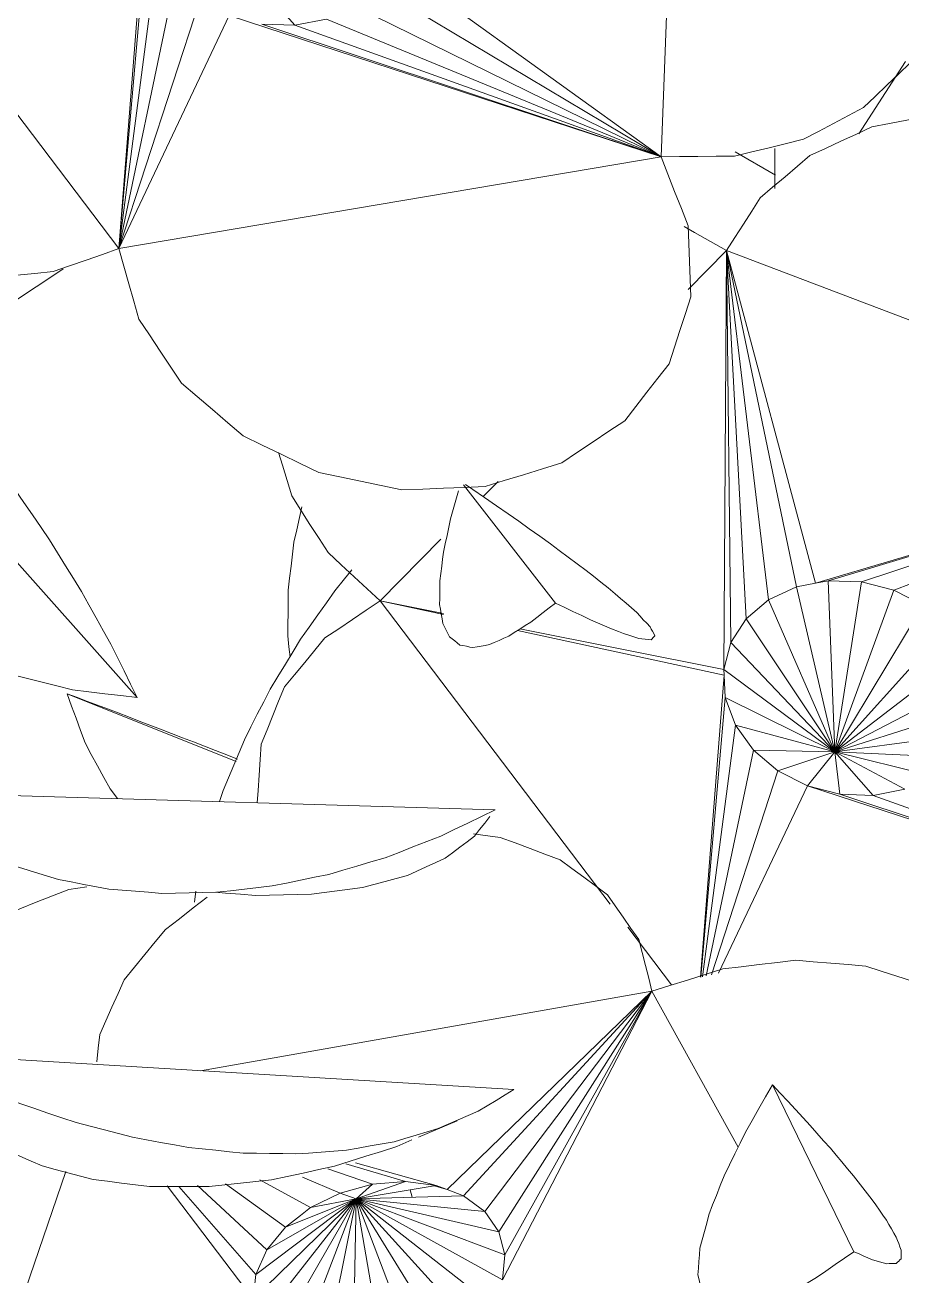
# Model space of a CAD drawing. Header units: metres. Extents: x -18.34 to -13.25, y -25.49 to -16.26.
# Drawn here: x -17.5375 to -17.4655, y -16.7891 to -16.6865 of the extents above; entities that cross this region are included whole.
import ezdxf

# ---------------------------------------------------------------- set-up
doc = ezdxf.new("R2010")
doc.units = ezdxf.units.M
doc.layers.add('Importações nas famílias', color=7, linetype='Continuous', lineweight=5)
doc.layers.add('Vegetação', color=7, linetype='Continuous', lineweight=5)

# ---------------------------------------------------------------- blocks, each defined once
blk = doc.blocks.new('Planta_pergolado_12200 - plantas pergolado_skp_Component_17-V567-Pavimento 02 - Executivo')
at = {"layer": 'Importações nas famílias', "color": 9}
for p, q in [((0.04408, 0.24919), (0.02618, 0.23165)), ((0.04408, 0.24919), (0.02667, 0.23135)), ((0.04408, 0.24919), (0.0281, 0.23125)), ((0.04408, 0.24919), (0.0293, 0.23008)), ((0.04408, 0.24919), (0.0314, 0.22946)), ((0.04408, 0.24919), (0.03224, 0.24792)), ((0.04408, 0.24919), (0.03327, 0.22832)), ((0.04408, 0.24919), (0.03478, 0.22673)), ((0.04408, 0.24919), (0.03583, 0.22481)), ((0.03709, 0.22525), (0.04408, 0.24919)), ((0.04408, 0.24919), (0.05084, 0.23403)), ((0.0314, 0.22946), (0.0293, 0.23008)), ((0.03089, 0.22847), (0.0314, 0.22946)), ((0.03215, 0.22901), (0.0314, 0.22946)), ((0.03327, 0.22832), (0.03215, 0.22901)), ((0.03327, 0.22832), (0.03223, 0.22716)), ((0.03478, 0.22673), (0.03327, 0.22832)), ((0.05338, 0.22832), (0.05925, 0.21516)), ((0.03353, 0.2259), (0.03478, 0.22673)), ((0.03583, 0.22481), (0.03478, 0.22673)), ((0.03464, 0.22439), (0.03583, 0.22481)), ((0.036, 0.22411), (0.03583, 0.22481)), ((0.04968, 0.2183), (0.05925, 0.21516)), ((0.05925, 0.21516), (0.04892, 0.21657)), ((0.04926, 0.21748), (0.05925, 0.21516)), ((0.05925, 0.21516), (0.04853, 0.21574)), ((0.05925, 0.21516), (0.0479, 0.21451)), ((0.04799, 0.21468), (0.05925, 0.21516)), ((0.04824, 0.21509), (0.05925, 0.21516)), ((0.05546, 0.21174), (0.05925, 0.21516)), ((0.04178, 0.19936), (0.04674, 0.20385)), ((0.024, 0.19455), (0.02068, 0.19646))]:
    blk.add_line(p, q, dxfattribs=at)
at = {"layer": 'Importações nas famílias', "color": 9, "flags": 128}
for points in [[(0.02361, 0.26574), (0.02243, 0.26545), (0.02125, 0.26517), (0.02007, 0.26488), (0.01889, 0.26459)], [(0.02847, 0.26562), (0.02726, 0.26565), (0.02604, 0.26568), (0.02483, 0.26571), (0.02361, 0.26574)], [(0.03313, 0.26425), (0.03196, 0.26459), (0.0308, 0.26493), (0.02963, 0.26528), (0.02847, 0.26562)], [(0.01889, 0.26459), (0.01782, 0.26401), (0.01676, 0.26343), (0.01569, 0.26285), (0.01462, 0.26226)], [(0.03727, 0.26171), (0.03624, 0.26235), (0.0352, 0.26298), (0.03416, 0.26361), (0.03313, 0.26425)], [(0.01462, 0.26226), (0.01374, 0.26142), (0.01286, 0.26058), (0.01198, 0.25975), (0.0111, 0.25891)], [(0.04062, 0.25819), (0.03978, 0.25907), (0.03895, 0.25995), (0.03811, 0.26083), (0.03727, 0.26171)], [(0.0111, 0.25891), (0.01047, 0.25787), (0.00984, 0.25683)], [(0.04294, 0.25392), (0.04236, 0.25499), (0.04178, 0.25606), (0.0412, 0.25712), (0.04062, 0.25819)], [(0.04408, 0.24919), (0.04379, 0.25037), (0.04351, 0.25155), (0.04323, 0.25274), (0.04294, 0.25392)], [(0.04874, 0.25058), (0.04757, 0.25023), (0.04641, 0.24989), (0.04524, 0.24954), (0.04408, 0.24919)], [(0.05359, 0.25072), (0.05238, 0.25068), (0.05116, 0.25065), (0.04995, 0.25062), (0.04874, 0.25058)], [(0.05832, 0.24959), (0.05713, 0.24987), (0.05595, 0.25016), (0.05477, 0.25044), (0.05359, 0.25072)], [(0.06259, 0.24728), (0.06152, 0.24786), (0.06045, 0.24844), (0.05938, 0.24901), (0.05832, 0.24959)], [(0.06611, 0.24394), (0.06523, 0.24477), (0.06435, 0.24561), (0.06347, 0.24644), (0.06259, 0.24728)], [(0.06866, 0.23979), (0.06802, 0.24083), (0.06738, 0.24186), (0.06675, 0.2429), (0.06611, 0.24394)], [(0.07004, 0.23513), (0.06969, 0.2363), (0.06935, 0.23746), (0.069, 0.23863), (0.06866, 0.23979)], [(0.07017, 0.23027), (0.07014, 0.23148), (0.0701, 0.2327), (0.07007, 0.23391), (0.07004, 0.23513)], [(0.06904, 0.22553), (0.06932, 0.22672), (0.06961, 0.2279), (0.06989, 0.22908), (0.07017, 0.23027)], [(0.06673, 0.22125), (0.06731, 0.22232), (0.06788, 0.22339), (0.06846, 0.22446), (0.06904, 0.22553)], [(0.06339, 0.21772), (0.06422, 0.2186), (0.06506, 0.21948), (0.06589, 0.22037), (0.06673, 0.22125)], [(0.05925, 0.21516), (0.06028, 0.2158), (0.06132, 0.21644), (0.06235, 0.21708), (0.06339, 0.21772)], [(0.06216, 0.2122), (0.06119, 0.21319), (0.06022, 0.21418), (0.05925, 0.21516)], [(0.06675, 0.20086), (0.06649, 0.20222), (0.06635, 0.20291)], [(0.06618, 0.19534), (0.06632, 0.19672), (0.06646, 0.1981)], [(0.06404, 0.19022), (0.06457, 0.1915), (0.06511, 0.19278), (0.06564, 0.19406), (0.06618, 0.19534)]]:
    blk.add_lwpolyline(points, dxfattribs=at)
blk = doc.blocks.new('Planta_pergolado_12200 - plantas pergolado_skp_Component_16-V568-Pavimento 02 - Executivo')
blk.add_blockref('Planta_pergolado_12200 - plantas pergolado_skp_Component_17-V567-Pavimento 02 - Executivo', (0, 0))
blk = doc.blocks.new('Planta_pergolado_12200 - plantas pergolado_skp_Component_12-V625-Pavimento 02 - Executivo')
at = {"layer": 'Importações nas famílias', "color": 9}
for p, q in [((-0.06134, 0.18899), (-0.05466, 0.19)), ((-0.07572, 0.1868), (-0.07096, 0.18753))]:
    blk.add_line(p, q, dxfattribs=at)
at = {"layer": 'Importações nas famílias', "color": 9, "flags": 128}
for points in [[(-0.07333, 0.18874), (-0.07262, 0.18917), (-0.07191, 0.18961), (-0.07129, 0.18999)], [(-0.07572, 0.1868), (-0.07513, 0.18729), (-0.07453, 0.18777), (-0.07393, 0.18826), (-0.07333, 0.18874)], [(-0.07313, 0.18385), (-0.07378, 0.18459), (-0.07443, 0.18533), (-0.07508, 0.18607), (-0.07572, 0.1868)], [(-0.03447, 0.18687), (-0.03558, 0.18613), (-0.03669, 0.18539), (-0.0378, 0.18465), (-0.03891, 0.18391)], [(-0.06996, 0.18148), (-0.07075, 0.18207), (-0.07155, 0.18267), (-0.07234, 0.18326), (-0.07313, 0.18385)], [(-0.03891, 0.18391), (-0.04007, 0.18331), (-0.04123, 0.18272), (-0.0424, 0.18212), (-0.04356, 0.18152)], [(-0.06628, 0.17975), (-0.0672, 0.18018), (-0.06812, 0.18061), (-0.06904, 0.18105), (-0.06996, 0.18148)], [(-0.04356, 0.18152), (-0.04475, 0.18109), (-0.04594, 0.18065), (-0.04713, 0.18021), (-0.04833, 0.17978)], [(-0.06217, 0.1787), (-0.0632, 0.17896), (-0.06422, 0.17922), (-0.06525, 0.17949), (-0.06628, 0.17975)], [(-0.04833, 0.17978), (-0.04952, 0.17951), (-0.05071, 0.17924), (-0.0519, 0.17898), (-0.05309, 0.17871)], [(-0.05774, 0.17835), (-0.05885, 0.17843), (-0.05996, 0.17852), (-0.06106, 0.17861), (-0.06217, 0.1787)], [(-0.05309, 0.17871), (-0.05425, 0.17862), (-0.05542, 0.17853), (-0.05658, 0.17844), (-0.05774, 0.17835)]]:
    blk.add_lwpolyline(points, dxfattribs=at)
blk = doc.blocks.new('Planta_pergolado_12200 - plantas pergolado_skp_Component_12-V626-Pavimento 02 - Executivo')
at = {"layer": 'Importações nas famílias', "color": 9}
for p, q in [((0.055, 0.2354), (0.03948, 0.21136)), ((0.04711, 0.21293), (0.04647, 0.21186)), ((0.03897, 0.21058), (0.03666, 0.207)), ((0.03465, 0.20388), (0.03082, 0.19794)), ((0.03864, 0.2007), (0.03782, 0.19981))]:
    blk.add_line(p, q, dxfattribs=at)
at = {"layer": 'Importações nas famílias', "color": 9, "flags": 128}
for points in [[(0.05038, 0.23404), (0.05154, 0.23438), (0.05269, 0.23472), (0.05384, 0.23506), (0.055, 0.2354)], [(0.055, 0.2354), (0.05478, 0.23428), (0.05457, 0.23317), (0.05436, 0.23205), (0.05414, 0.23093)], [(0.04585, 0.23196), (0.04699, 0.23248), (0.04812, 0.233), (0.04925, 0.23352), (0.05038, 0.23404)], [(0.04152, 0.2292), (0.0426, 0.22989), (0.04369, 0.23058), (0.04477, 0.23127), (0.04585, 0.23196)], [(0.05414, 0.23093), (0.05383, 0.22979), (0.05353, 0.22866), (0.05322, 0.22753), (0.05291, 0.22639)], [(0.03747, 0.22583), (0.03848, 0.22667), (0.03949, 0.22752), (0.04051, 0.22836), (0.04152, 0.2292)], [(0.03564, 0.22388), (0.03656, 0.22486), (0.03747, 0.22583)], [(0.05291, 0.22639), (0.05251, 0.22526), (0.05211, 0.22412), (0.05172, 0.22298), (0.05132, 0.22185)], [(0.05132, 0.22185), (0.05083, 0.22072), (0.05035, 0.21959), (0.04986, 0.21847), (0.04938, 0.21734)], [(0.04938, 0.21734), (0.04881, 0.21624), (0.04824, 0.21513), (0.04768, 0.21403), (0.04711, 0.21293)], [(0.04307, 0.20652), (0.04242, 0.20558), (0.04171, 0.20456)], [(0.04171, 0.20456), (0.04094, 0.2036), (0.04018, 0.20263), (0.03941, 0.20167), (0.03864, 0.2007)], [(0.02393, 0.19346), (0.02393, 0.19429), (0.02392, 0.19551), (0.02392, 0.19674)]]:
    blk.add_lwpolyline(points, dxfattribs=at)
blk = doc.blocks.new('Planta_pergolado_12200 - plantas pergolado_skp_Component_12-V628-Pavimento 02 - Executivo')
at = {"layer": 'Importações nas famílias', "color": 9}
for p, q in [((-0.02164, 0.14317), (-0.02134, 0.14409)), ((-0.02369, 0.13493), (-0.02358, 0.13582))]:
    blk.add_line(p, q, dxfattribs=at)
at = {"layer": 'Importações nas famílias', "color": 9, "flags": 128}
for points in [[(-0.01217, 0.16047), (-0.01138, 0.16143), (-0.01077, 0.16218)], [(-0.01499, 0.15649), (-0.01428, 0.15748), (-0.01358, 0.15848), (-0.01287, 0.15947), (-0.01217, 0.16047)], [(-0.01748, 0.1524), (-0.01686, 0.15342), (-0.01624, 0.15444), (-0.01561, 0.15547), (-0.01499, 0.15649)], [(-0.0196, 0.14825), (-0.01907, 0.14929), (-0.01854, 0.15033), (-0.01801, 0.15136), (-0.01748, 0.1524)], [(-0.02134, 0.14409), (-0.02091, 0.14513), (-0.02047, 0.14617), (-0.02004, 0.14721), (-0.0196, 0.14825)]]:
    blk.add_lwpolyline(points, dxfattribs=at)
blk = doc.blocks.new('Planta_pergolado_12200 - plantas pergolado_skp_Component_17-V629-Pavimento 02 - Executivo')
at = {"layer": 'Importações nas famílias', "color": 9}
for p, q in [((0.01681, 0.18518), (0.01996, 0.18836)), ((0.01996, 0.18836), (0.01974, 0.15401)), ((0.02158, 0.15816), (0.01996, 0.18836)), ((0.01996, 0.18836), (0.02033, 0.15621)), ((0.02341, 0.15972), (0.01996, 0.18836)), ((0.02571, 0.16079), (0.01996, 0.18836)), ((0.02727, 0.16109), (0.01996, 0.18836)), ((0.06355, 0.17184), (0.01996, 0.18836)), ((0.06355, 0.17184), (0.02727, 0.16109)), ((0.06355, 0.17184), (0.02831, 0.16129)), ((0.06355, 0.17184), (0.03104, 0.1612)), ((0.06355, 0.17184), (0.0337, 0.16051)), ((-0.00001, 0.16819), (0.00122, 0.16943)), ((-0.00847, 0.15964), (-0.00347, 0.16469)), ((0.02727, 0.16109), (0.02571, 0.16079)), ((0.02831, 0.16129), (0.02727, 0.16109)), ((0.03104, 0.1612), (0.02831, 0.16129)), ((0.02831, 0.16129), (0.02886, 0.14726)), ((0.02886, 0.14726), (0.03104, 0.1612)), ((0.0337, 0.16051), (0.03104, 0.1612)), ((0.02571, 0.16079), (0.02341, 0.15972)), ((0.02886, 0.14726), (0.02571, 0.16079)), ((0.0337, 0.16051), (0.02886, 0.14726)), ((0.03612, 0.15927), (0.0337, 0.16051)), ((-0.00327, 0.1586), (-0.00847, 0.15964)), ((-0.00847, 0.15964), (-0.00326, 0.15851)), ((0.01042, 0.13476), (-0.00847, 0.15964)), ((0.02341, 0.15972), (0.02158, 0.15816)), ((0.02886, 0.14726), (0.02341, 0.15972)), ((0.03612, 0.15927), (0.02886, 0.14726)), ((0.02158, 0.15816), (0.02033, 0.15621)), ((0.02886, 0.14726), (0.02158, 0.15816)), ((0.00281, 0.15721), (0.01977, 0.15355)), ((0.01974, 0.15401), (0.003, 0.15735)), ((0.02886, 0.14726), (0.03814, 0.15757)), ((0.02033, 0.15621), (0.01974, 0.15401)), ((0.02886, 0.14726), (0.02033, 0.15621)), ((0.03961, 0.15552), (0.02886, 0.14726)), ((0.02886, 0.14726), (0.01974, 0.15401)), ((0.01974, 0.15401), (0.01977, 0.15355)), ((0.01977, 0.15355), (0.01782, 0.12877)), ((0.01977, 0.15355), (0.01987, 0.1517)), ((0.02886, 0.14726), (0.04044, 0.15327)), ((0.01987, 0.1517), (0.01786, 0.12877)), ((0.02886, 0.14726), (0.01987, 0.1517)), ((0.01987, 0.1517), (0.0207, 0.14945)), ((0.02886, 0.14726), (0.04057, 0.15096)), ((0.0207, 0.14945), (0.018, 0.12881)), ((0.02886, 0.14726), (0.0207, 0.14945)), ((0.0207, 0.14945), (0.02217, 0.1474)), ((0.02886, 0.14726), (0.03998, 0.14876)), ((0.02217, 0.1474), (0.01829, 0.12887)), ((0.02886, 0.14726), (0.02217, 0.1474)), ((0.02217, 0.1474), (0.02419, 0.1457)), ((0.02886, 0.14726), (0.02419, 0.1457)), ((0.02886, 0.14726), (0.02661, 0.14447)), ((0.03873, 0.14681), (0.02886, 0.14726)), ((0.02886, 0.14726), (0.03689, 0.14525)), ((0.02886, 0.14726), (0.0346, 0.14418)), ((0.02886, 0.14726), (0.032, 0.14368)), ((0.02886, 0.14726), (0.02927, 0.14378)), ((0.02419, 0.1457), (0.01873, 0.12896)), ((0.02419, 0.1457), (0.02661, 0.14447)), ((0.02661, 0.14447), (0.01932, 0.12909)), ((0.05382, 0.13559), (0.02661, 0.14447)), ((0.02927, 0.14378), (0.02661, 0.14447)), ((0.032, 0.14368), (0.02927, 0.14378)), ((0.02927, 0.14378), (0.05372, 0.13567)), ((0.0346, 0.14418), (0.032, 0.14368)), ((0.032, 0.14368), (0.05316, 0.1361)), ((0.01546, 0.12813), (0.01186, 0.13287))]:
    blk.add_line(p, q, dxfattribs=at)
at = {"layer": 'Importações nas famílias', "color": 9, "flags": 128}
for points in [[(0.03766, 0.19963), (0.03622, 0.19935), (0.03478, 0.19907), (0.03334, 0.19879), (0.0319, 0.19852)], [(0.0319, 0.19852), (0.03063, 0.19792), (0.02935, 0.19733), (0.02808, 0.19674), (0.02681, 0.19615)], [(0.02681, 0.19615), (0.02579, 0.19528), (0.02477, 0.19441), (0.02375, 0.19355), (0.02273, 0.19268)], [(0.02273, 0.19268), (0.02204, 0.1916), (0.02135, 0.19052), (0.02065, 0.18944), (0.01996, 0.18836)], [(0.01996, 0.18836), (0.01865, 0.1891), (0.01735, 0.18984), (0.01649, 0.19033)], [(-0.0168, 0.1718), (-0.01648, 0.17076), (-0.0161, 0.1695), (-0.01572, 0.16824)], [(-0.01572, 0.16824), (-0.01497, 0.16708), (-0.01422, 0.16591), (-0.01347, 0.16475), (-0.01272, 0.16359)], [(-0.01272, 0.16359), (-0.01166, 0.1626), (-0.0106, 0.16161), (-0.00953, 0.16063), (-0.00847, 0.15964)], [(-0.00847, 0.15964), (-0.0096, 0.15888), (-0.01073, 0.15811), (-0.01186, 0.15735), (-0.01299, 0.15659)], [(-0.01299, 0.15659), (-0.01382, 0.15559), (-0.01465, 0.15458), (-0.01548, 0.15358), (-0.01631, 0.15258)], [(-0.01631, 0.15258), (-0.01679, 0.1514), (-0.01726, 0.15023), (-0.01774, 0.14906), (-0.01822, 0.14788)], [(-0.01822, 0.14788), (-0.0183, 0.14662), (-0.01839, 0.14535), (-0.01848, 0.14408), (-0.01855, 0.14307)]]:
    blk.add_lwpolyline(points, dxfattribs=at)
blk = doc.blocks.new('Planta_pergolado_12200 - plantas pergolado_skp_Component_16-V630-Pavimento 02 - Executivo')
for name in ['Planta_pergolado_12200 - plantas pergolado_skp_Component_12-V626-Pavimento 02 - Executivo', 'Planta_pergolado_12200 - plantas pergolado_skp_Component_17-V629-Pavimento 02 - Executivo', 'Planta_pergolado_12200 - plantas pergolado_skp_Component_12-V625-Pavimento 02 - Executivo', 'Planta_pergolado_12200 - plantas pergolado_skp_Component_12-V628-Pavimento 02 - Executivo']:
    blk.add_blockref(name, (0, 0))
blk = doc.blocks.new('Planta_pergolado_12200 - plantas pergolado_skp_Component_12-V635-Pavimento 02 - Executivo')
at = {"layer": 'Importações nas famílias', "color": 9, "flags": 128}
for points in [[(-0.01553, 0.16445), (-0.0153, 0.16546), (-0.01508, 0.16647), (-0.01489, 0.16734)], [(-0.016, 0.16052), (-0.01589, 0.1615), (-0.01577, 0.16248), (-0.01565, 0.16347), (-0.01553, 0.16445)], [(-0.01604, 0.15676), (-0.01603, 0.1577), (-0.01602, 0.15864), (-0.01601, 0.15958), (-0.016, 0.16052)], [(-0.01584, 0.15504), (-0.01594, 0.15587), (-0.01604, 0.15676)]]:
    blk.add_lwpolyline(points, dxfattribs=at)
blk = doc.blocks.new('Planta_pergolado_12200 - plantas pergolado_skp_Component_16-V637-Pavimento 02 - Executivo')
blk.add_blockref('Planta_pergolado_12200 - plantas pergolado_skp_Component_12-V635-Pavimento 02 - Executivo', (0, 0))
blk = doc.blocks.new('Planta_pergolado_12200 - plantas pergolado_skp_Component_17-V644-Pavimento 02 - Executivo')
at = {"layer": 'Importações nas famílias', "color": 9}
for p, q in [((0.0161, 0.23499), (0.01461, 0.19606)), ((-0.0299, 0.18852), (-0.05592, 0.2228)), ((-0.02769, 0.2167), (-0.0299, 0.18852)), ((-0.02759, 0.21486), (-0.0299, 0.18852)), ((-0.02676, 0.21261), (-0.0299, 0.18852)), ((-0.00747, 0.21192), (0.01461, 0.19606)), ((-0.02529, 0.21056), (-0.0299, 0.18852)), ((-0.0186, 0.21042), (-0.01546, 0.20684)), ((-0.00872, 0.20997), (0.01461, 0.19606)), ((-0.02327, 0.20886), (-0.0299, 0.18852)), ((0.01461, 0.19606), (-0.01056, 0.20841)), ((-0.02085, 0.20763), (-0.0299, 0.18852)), ((0.01461, 0.19606), (-0.02085, 0.20763)), ((-0.01286, 0.20734), (-0.01546, 0.20684)), ((0.01461, 0.19606), (-0.01286, 0.20734)), ((-0.01546, 0.20684), (-0.01818, 0.20693)), ((-0.01818, 0.20693), (0.01461, 0.19606)), ((-0.01546, 0.20684), (0.01461, 0.19606)), ((-0.0299, 0.18852), (0.01461, 0.19606))]:
    blk.add_line(p, q, dxfattribs=at)
at = {"layer": 'Importações nas famílias', "color": 9, "flags": 128}
for points in [[(0.03121, 0.20009), (0.03216, 0.20101), (0.03312, 0.20192), (0.03408, 0.20283), (0.03504, 0.20375)], [(0.02629, 0.19749), (0.02752, 0.19814), (0.02875, 0.19879), (0.02998, 0.19944), (0.03121, 0.20009)], [(0.02063, 0.19611), (0.02205, 0.19646), (0.02346, 0.1968), (0.02488, 0.19714), (0.02629, 0.19749)], [(0.01461, 0.19606), (0.01612, 0.19607), (0.01762, 0.19609), (0.01913, 0.1961), (0.02063, 0.19611)], [(0.01681, 0.19039), (0.01626, 0.19181), (0.01571, 0.19322), (0.01516, 0.19464), (0.01461, 0.19606)], [(0.01703, 0.18456), (0.01698, 0.18602), (0.01692, 0.18747), (0.01687, 0.18893), (0.01681, 0.19039)], [(-0.0353, 0.18664), (-0.03395, 0.18711), (-0.0326, 0.18758), (-0.03125, 0.18805), (-0.0299, 0.18852)], [(-0.0299, 0.18852), (-0.02949, 0.18708), (-0.02908, 0.18564), (-0.02867, 0.1842), (-0.02826, 0.18275)], [(-0.04123, 0.18605), (-0.03975, 0.1862), (-0.03827, 0.18635), (-0.03679, 0.18649), (-0.0353, 0.18664)], [(0.01525, 0.17908), (0.01569, 0.18045), (0.01614, 0.18182), (0.01659, 0.18319), (0.01703, 0.18456)], [(-0.02826, 0.18275), (-0.02739, 0.18144), (-0.02651, 0.18012), (-0.02564, 0.1788), (-0.02476, 0.17748)], [(0.01161, 0.17441), (0.01252, 0.17558), (0.01343, 0.17674), (0.01434, 0.17791), (0.01525, 0.17908)], [(-0.02476, 0.17748), (-0.02349, 0.1764), (-0.02222, 0.17532), (-0.02096, 0.17424), (-0.01969, 0.17316)], [(0.00644, 0.17096), (0.00773, 0.17182), (0.00902, 0.17268), (0.01032, 0.17355), (0.01161, 0.17441)], [(-0.01969, 0.17316), (-0.01814, 0.17241), (-0.01659, 0.17166), (-0.01503, 0.17091), (-0.01348, 0.17016)], [(0.00016, 0.16901), (0.00173, 0.1695), (0.0033, 0.16998), (0.00487, 0.17047), (0.00644, 0.17096)], [(-0.01348, 0.17016), (-0.01178, 0.1698), (-0.01008, 0.16945), (-0.00837, 0.16909), (-0.00667, 0.16874)], [(-0.00667, 0.16874), (-0.00496, 0.1688), (-0.00325, 0.16887), (-0.00155, 0.16894), (0.00016, 0.16901)]]:
    blk.add_lwpolyline(points, dxfattribs=at)
blk = doc.blocks.new('Planta_pergolado_12200 - plantas pergolado_skp_Component_16-V645-Pavimento 02 - Executivo')
blk.add_blockref('Planta_pergolado_12200 - plantas pergolado_skp_Component_17-V644-Pavimento 02 - Executivo', (0, 0))
blk = doc.blocks.new('Planta_pergolado_12200 - plantas pergolado_skp_-V646-Pavimento 02 - Executivo')
for name in ['Planta_pergolado_12200 - plantas pergolado_skp_Component_16-V645-Pavimento 02 - Executivo', 'Planta_pergolado_12200 - plantas pergolado_skp_Component_16-V637-Pavimento 02 - Executivo', 'Planta_pergolado_12200 - plantas pergolado_skp_Component_16-V630-Pavimento 02 - Executivo']:
    blk.add_blockref(name, (0, 0))
blk = doc.blocks.new('Planta_pergolado_12200 - plantas pergolado_skp_-3067458-Pavimento 02 - Executivo')
for name in ['Planta_pergolado_12200 - plantas pergolado_skp_-V646-Pavimento 02 - Executivo', 'Planta_pergolado_12200 - plantas pergolado_skp_Component_16-V568-Pavimento 02 - Executivo']:
    blk.add_blockref(name, (0, 0))
blk = doc.blocks.new('Planta_pergolado_12200 - plantas pergolado_skp_Component_12-V929-Pavimento 02 - Executivo')
at = {"layer": 'Importações nas famílias', "color": 9}
blk.add_line((-0.00161, 0.16915), (0.00592, 0.15945), dxfattribs=at)
at = {"layer": 'Importações nas famílias', "color": 9, "flags": 128}
for points in [[(-0.00204, 0.16866), (-0.00225, 0.1679), (-0.00247, 0.16713), (-0.00268, 0.16637)], [(0.00205, 0.16678), (0.00108, 0.16744), (0.00011, 0.1681), (-0.00086, 0.16876), (-0.00146, 0.16918)], [(-0.00268, 0.16637), (-0.00283, 0.16569), (-0.00297, 0.165), (-0.00312, 0.16432), (-0.00326, 0.16364)], [(0.00551, 0.16432), (0.00464, 0.16493), (0.00378, 0.16555), (0.00291, 0.16616), (0.00205, 0.16678)], [(0.00846, 0.16212), (0.00772, 0.16267), (0.00698, 0.16322), (0.00624, 0.16377), (0.00551, 0.16432)], [(-0.00326, 0.16364), (-0.00334, 0.16306), (-0.00341, 0.16247), (-0.00349, 0.16188), (-0.00356, 0.16129)], [(0.01084, 0.16022), (0.01025, 0.1607), (0.00965, 0.16117), (0.00905, 0.16165), (0.00846, 0.16212)], [(-0.00356, 0.16129), (-0.00357, 0.1608), (-0.00357, 0.16031), (-0.00357, 0.15982), (-0.00358, 0.15933)], [(0.0126, 0.15867), (0.01216, 0.15906), (0.01172, 0.15945), (0.01128, 0.15983), (0.01084, 0.16022)], [(-0.00358, 0.15933), (-0.00351, 0.15895), (-0.00344, 0.15856), (-0.00338, 0.15817), (-0.00331, 0.15779)], [(0.00391, 0.15788), (0.00441, 0.15828), (0.00491, 0.15867), (0.00541, 0.15906), (0.00592, 0.15945)], [(0.00592, 0.15945), (0.00664, 0.15911), (0.00736, 0.15877), (0.00808, 0.15843), (0.0088, 0.15808)], [(0.0088, 0.15808), (0.00938, 0.15784), (0.00995, 0.15759), (0.01053, 0.15735), (0.01111, 0.15711)], [(0.01369, 0.15751), (0.01342, 0.1578), (0.01314, 0.15809), (0.01287, 0.15838), (0.0126, 0.15867)], [(-0.00331, 0.15779), (-0.00317, 0.15751), (-0.00303, 0.15723), (-0.0029, 0.15696), (-0.00276, 0.15668)], [(0.0021, 0.15674), (0.00255, 0.15703), (0.003, 0.15731), (0.00345, 0.1576), (0.00391, 0.15788)], [(0.01111, 0.15711), (0.01152, 0.15697), (0.01194, 0.15683), (0.01236, 0.15669), (0.01278, 0.15656)], [(0.01409, 0.15676), (0.01399, 0.15695), (0.01389, 0.15714), (0.01379, 0.15732), (0.01369, 0.15751)], [(-0.00276, 0.15668), (-0.00255, 0.15651), (-0.00234, 0.15635), (-0.00214, 0.15618), (-0.00193, 0.15601)], [(-0.00193, 0.15601), (-0.00166, 0.15596), (-0.00138, 0.15591), (-0.00111, 0.15585), (-0.00084, 0.1558)], [(-0.00084, 0.1558), (-0.0005, 0.15586), (-0.00016, 0.15592), (0.00017, 0.15598), (0.00051, 0.15605)], [(0.00051, 0.15605), (0.00091, 0.15622), (0.0013, 0.15639), (0.0017, 0.15657), (0.0021, 0.15674)], [(0.01278, 0.15656), (0.01303, 0.15653), (0.01328, 0.1565), (0.01353, 0.15647), (0.01378, 0.15644)], [(0.01378, 0.15644), (0.01386, 0.15652), (0.01393, 0.1566), (0.01401, 0.15668), (0.01409, 0.15676)]]:
    blk.add_lwpolyline(points, dxfattribs=at)
blk = doc.blocks.new('Planta_pergolado_12200 - plantas pergolado_skp_Component_12-V930-Pavimento 02 - Executivo')
at = {"layer": 'Importações nas famílias', "color": 9}
for p, q in [((-0.04706, 0.12253), (0.00252, 0.11955)), ((-0.00585, 0.11542), (-0.00708, 0.11489))]:
    blk.add_line(p, q, dxfattribs=at)
at = {"layer": 'Importações nas famílias', "color": 9, "flags": 128}
for points in [[(-0.04537, 0.1196), (-0.0458, 0.12033), (-0.04622, 0.12106), (-0.04664, 0.1218), (-0.04706, 0.12253)], [(-0.04706, 0.12253), (-0.04595, 0.12197), (-0.04483, 0.12142), (-0.04372, 0.12086), (-0.0426, 0.12031)], [(-0.0426, 0.12031), (-0.04146, 0.11983), (-0.04032, 0.11936), (-0.03918, 0.11888), (-0.03803, 0.11841)], [(-0.04296, 0.11704), (-0.04356, 0.11768), (-0.04417, 0.11832), (-0.04477, 0.11896), (-0.04537, 0.1196)], [(-0.00041, 0.11778), (0.00032, 0.11822), (0.00106, 0.11866), (0.00179, 0.11911), (0.00252, 0.11955)], [(-0.03803, 0.11841), (-0.03688, 0.11802), (-0.03572, 0.11763), (-0.03457, 0.11724), (-0.03341, 0.11685)], [(-0.03987, 0.11492), (-0.04064, 0.11545), (-0.04142, 0.11598), (-0.04219, 0.11651), (-0.04296, 0.11704)], [(-0.00214, 0.117), (-0.00337, 0.11648), (-0.00461, 0.11595), (-0.0053, 0.11565)], [(-0.0037, 0.11635), (-0.00288, 0.11671), (-0.00206, 0.11706), (-0.00123, 0.11742), (-0.00041, 0.11778)], [(-0.03341, 0.11685), (-0.03225, 0.11655), (-0.03109, 0.11625), (-0.02994, 0.11594), (-0.02878, 0.11564)], [(-0.00732, 0.11528), (-0.00642, 0.11555), (-0.00551, 0.11582), (-0.00461, 0.11608), (-0.0037, 0.11635)], [(-0.03619, 0.11329), (-0.03711, 0.11369), (-0.03803, 0.1141), (-0.03895, 0.11451), (-0.03987, 0.11492)], [(-0.02878, 0.11564), (-0.02763, 0.11543), (-0.02649, 0.11522), (-0.02534, 0.11502), (-0.0242, 0.11481)], [(-0.01122, 0.11459), (-0.01025, 0.11476), (-0.00927, 0.11494), (-0.0083, 0.11511), (-0.00732, 0.11528)], [(-0.0242, 0.11481), (-0.02307, 0.11469), (-0.02195, 0.11458), (-0.02083, 0.11446), (-0.01971, 0.11435)], [(-0.01971, 0.11435), (-0.01862, 0.11433), (-0.01754, 0.11431), (-0.01645, 0.1143), (-0.01537, 0.11428)], [(-0.01537, 0.11428), (-0.01433, 0.11435), (-0.0133, 0.11443), (-0.01226, 0.11451), (-0.01122, 0.11459)], [(-0.00708, 0.11489), (-0.00836, 0.11448), (-0.00964, 0.11408), (-0.01092, 0.11367), (-0.0122, 0.11326)], [(-0.032, 0.11217), (-0.03304, 0.11245), (-0.03409, 0.11273), (-0.03514, 0.11301), (-0.03619, 0.11329)], [(-0.0122, 0.11326), (-0.0135, 0.11299), (-0.01479, 0.11271), (-0.01608, 0.11243), (-0.01738, 0.11216)], [(-0.02739, 0.1116), (-0.02854, 0.11175), (-0.02969, 0.11189), (-0.03084, 0.11203), (-0.032, 0.11217)], [(-0.01738, 0.11216), (-0.01865, 0.11202), (-0.01993, 0.11188), (-0.0212, 0.11174), (-0.02248, 0.1116)], [(-0.02248, 0.1116), (-0.0237, 0.1116), (-0.02493, 0.1116), (-0.02616, 0.1116), (-0.02739, 0.1116)]]:
    blk.add_lwpolyline(points, dxfattribs=at)
blk = doc.blocks.new('Planta_pergolado_12200 - plantas pergolado_skp_Component_12-V931-Pavimento 02 - Executivo')
at = {"layer": 'Importações nas famílias', "color": 9}
blk.add_line((-0.04863, 0.14397), (0.00097, 0.14249), dxfattribs=at)
at = {"layer": 'Importações nas famílias', "color": 9, "flags": 128}
for points in [[(-0.04863, 0.14397), (-0.04789, 0.14338), (-0.04716, 0.14279), (-0.04642, 0.14219), (-0.04569, 0.1416)], [(-0.04569, 0.1416), (-0.04486, 0.1411), (-0.04404, 0.1406), (-0.04322, 0.14009), (-0.04239, 0.13959)], [(-0.00349, 0.14034), (-0.00238, 0.14087), (-0.00126, 0.14141), (-0.00015, 0.14195), (0.00097, 0.14249)], [(0.00055, 0.14195), (0.00012, 0.14141), (-0.0003, 0.14087), (-0.00072, 0.14033)], [(-0.04239, 0.13959), (-0.04149, 0.13919), (-0.04058, 0.13879), (-0.03967, 0.13838), (-0.03877, 0.13798)], [(-0.00806, 0.13856), (-0.00691, 0.13901), (-0.00577, 0.13945), (-0.00463, 0.13989), (-0.00349, 0.14034)], [(-0.00072, 0.14033), (-0.00132, 0.13988), (-0.00193, 0.13943), (-0.00253, 0.13898), (-0.00313, 0.13853)], [(-0.01268, 0.1372), (-0.01152, 0.13754), (-0.01037, 0.13788), (-0.00921, 0.13822), (-0.00806, 0.13856)], [(-0.00313, 0.13853), (-0.0039, 0.13817), (-0.00467, 0.13782), (-0.00544, 0.13746), (-0.00622, 0.13711)], [(-0.03877, 0.13798), (-0.03779, 0.13768), (-0.03682, 0.13738), (-0.03584, 0.13708), (-0.03486, 0.13677)], [(-0.03486, 0.13677), (-0.03383, 0.13658), (-0.03279, 0.13638), (-0.03175, 0.13619), (-0.03072, 0.13599)], [(-0.01731, 0.13625), (-0.01615, 0.13649), (-0.01499, 0.13672), (-0.01384, 0.13696), (-0.01268, 0.1372)], [(-0.00622, 0.13711), (-0.00714, 0.13686), (-0.00806, 0.13661), (-0.00898, 0.13636), (-0.0099, 0.13612)], [(-0.03072, 0.13599), (-0.02963, 0.13591), (-0.02855, 0.13582), (-0.02746, 0.13573), (-0.02638, 0.13564)], [(-0.02638, 0.13564), (-0.02526, 0.13566), (-0.02413, 0.13569), (-0.02301, 0.13571), (-0.02189, 0.13573)], [(-0.0187, 0.13548), (-0.01993, 0.13557), (-0.02116, 0.13567), (-0.02201, 0.13573)], [(-0.02189, 0.13573), (-0.02074, 0.13586), (-0.0196, 0.13599), (-0.01845, 0.13612), (-0.01731, 0.13625)], [(-0.01409, 0.13557), (-0.01524, 0.13555), (-0.0164, 0.13552), (-0.01755, 0.1355), (-0.0187, 0.13548)], [(-0.0099, 0.13612), (-0.01095, 0.13598), (-0.01199, 0.13584), (-0.01304, 0.13571), (-0.01409, 0.13557)]]:
    blk.add_lwpolyline(points, dxfattribs=at)
blk = doc.blocks.new('Planta_pergolado_12200 - plantas pergolado_skp_Component_12-V924-Pavimento 02 - Executivo')
at = {"layer": 'Importações nas famílias', "color": 9}
blk.add_line((0.17799, 0.20399), (0.18467, 0.19031), dxfattribs=at)
at = {"layer": 'Importações nas famílias', "color": 9, "flags": 128}
for points in [[(0.17578, 0.20011), (0.17633, 0.20108), (0.17688, 0.20205), (0.17743, 0.20302), (0.17799, 0.20399)], [(0.17799, 0.20399), (0.17862, 0.20331), (0.17925, 0.20264), (0.17989, 0.20196), (0.18052, 0.20128)], [(0.18052, 0.20128), (0.18108, 0.20066), (0.18164, 0.20004), (0.18219, 0.19941), (0.18275, 0.19879)], [(0.17403, 0.19653), (0.17446, 0.19742), (0.1749, 0.19832), (0.17534, 0.19921), (0.17578, 0.20011)], [(0.18275, 0.19879), (0.18323, 0.19823), (0.1837, 0.19767), (0.18417, 0.1971), (0.18465, 0.19654)], [(0.17278, 0.19334), (0.17309, 0.19414), (0.1734, 0.19493), (0.17371, 0.19573), (0.17403, 0.19653)], [(0.18465, 0.19654), (0.18504, 0.19605), (0.18542, 0.19555), (0.18581, 0.19506), (0.18619, 0.19456)], [(0.18619, 0.19456), (0.18649, 0.19414), (0.18678, 0.19372), (0.18707, 0.1933), (0.18737, 0.19288)], [(0.17205, 0.19061), (0.17223, 0.19129), (0.17241, 0.19197), (0.1726, 0.19266), (0.17278, 0.19334)], [(0.18737, 0.19288), (0.18756, 0.19253), (0.18776, 0.19219), (0.18796, 0.19184), (0.18816, 0.1915)], [(0.18816, 0.1915), (0.18826, 0.19123), (0.18836, 0.19097), (0.18846, 0.1907), (0.18856, 0.19044)], [(0.17187, 0.18841), (0.17192, 0.18896), (0.17196, 0.18951), (0.17201, 0.19006), (0.17205, 0.19061)], [(0.18467, 0.19031), (0.1839, 0.18978), (0.18314, 0.18925), (0.18237, 0.18871), (0.1816, 0.18818)], [(0.18621, 0.18965), (0.18582, 0.18981), (0.18544, 0.18998), (0.18505, 0.19015), (0.18467, 0.19031)], [(0.18856, 0.19044), (0.18856, 0.19026), (0.18856, 0.19008), (0.18856, 0.1899), (0.18856, 0.18972)], [(0.18738, 0.18932), (0.18709, 0.1894), (0.18679, 0.18948), (0.1865, 0.18956), (0.18621, 0.18965)], [(0.18816, 0.18935), (0.18797, 0.18934), (0.18777, 0.18934), (0.18757, 0.18933), (0.18738, 0.18932)], [(0.18856, 0.18972), (0.18846, 0.18963), (0.18836, 0.18954), (0.18826, 0.18944), (0.18816, 0.18935)], [(0.17225, 0.18679), (0.17215, 0.1872), (0.17206, 0.1876), (0.17197, 0.18801), (0.17187, 0.18841)], [(0.1816, 0.18818), (0.18092, 0.18779), (0.18023, 0.18741), (0.17955, 0.18702), (0.17886, 0.18663)], [(0.17316, 0.18579), (0.17293, 0.18604), (0.1727, 0.18629), (0.17247, 0.18654), (0.17225, 0.18679)], [(0.17459, 0.18542), (0.17423, 0.18551), (0.17387, 0.1856), (0.17351, 0.18569), (0.17316, 0.18579)], [(0.1765, 0.18571), (0.17603, 0.18564), (0.17555, 0.18556), (0.17507, 0.18549), (0.17459, 0.18542)], [(0.17886, 0.18663), (0.17827, 0.1864), (0.17768, 0.18617), (0.17709, 0.18594), (0.1765, 0.18571)]]:
    blk.add_lwpolyline(points, dxfattribs=at)
blk = doc.blocks.new('Planta_pergolado_12200 - plantas pergolado_skp_Component_17-V932-Pavimento 02 - Executivo')
at = {"layer": 'Importações nas famílias', "color": 9}
for p, q in [((-0.02321, 0.1211), (0.01385, 0.12762)), ((-0.00295, 0.11135), (0.01385, 0.12762)), ((-0.00162, 0.11085), (0.01385, 0.12762)), ((0.00013, 0.10956), (0.01385, 0.12762)), ((0.00129, 0.1079), (0.01385, 0.12762)), ((0.01385, 0.12762), (0.00157, 0.10396)), ((0.01385, 0.12762), (0.00178, 0.10599)), ((0.02093, 0.11482), (0.01385, 0.12762)), ((-0.01276, 0.11305), (-0.00908, 0.1118)), ((-0.01127, 0.11345), (-0.00639, 0.11201)), ((-0.01048, 0.11355), (-0.00385, 0.11169)), ((-0.03425, 0.11284), (-0.04383, 0.08492)), ((-0.01833, 0.11214), (-0.01417, 0.10987)), ((-0.01483, 0.11237), (-0.01173, 0.11107)), ((-0.01043, 0.11059), (-0.00639, 0.11201)), ((-0.00908, 0.1118), (-0.00639, 0.11201)), ((-0.00639, 0.11201), (-0.00385, 0.11169)), ((-0.01887, 0.10236), (-0.02594, 0.11166)), ((-0.02497, 0.1116), (-0.01866, 0.10439)), ((-0.02344, 0.11168), (-0.01775, 0.10641)), ((-0.02114, 0.11181), (-0.01622, 0.10828)), ((-0.01417, 0.10987), (-0.01173, 0.11107)), ((-0.01173, 0.11107), (-0.00908, 0.1118)), ((-0.01173, 0.11107), (-0.01043, 0.11059)), ((-0.00908, 0.1118), (-0.01043, 0.11059)), ((-0.00385, 0.11169), (-0.01043, 0.11059)), ((-0.01043, 0.11059), (-0.00162, 0.11085)), ((-0.00403, 0.11165), (-0.00295, 0.11135)), ((-0.00385, 0.11169), (-0.00295, 0.11135)), ((-0.00295, 0.11135), (-0.00162, 0.11085)), ((-0.00162, 0.11085), (0.00013, 0.10956)), ((-0.01043, 0.11059), (-0.01887, 0.10236)), ((-0.01043, 0.11059), (-0.01866, 0.10439)), ((-0.01838, 0.10045), (-0.01043, 0.11059)), ((-0.01043, 0.11059), (-0.01775, 0.10641)), ((-0.01043, 0.11059), (-0.01722, 0.09879)), ((-0.01622, 0.10828), (-0.01043, 0.11059)), ((-0.01043, 0.11059), (-0.01547, 0.0975)), ((-0.01499, 0.10923), (-0.01417, 0.10987)), ((-0.01043, 0.11059), (-0.01417, 0.10987)), ((-0.01043, 0.11059), (-0.01324, 0.09667)), ((-0.01043, 0.11059), (-0.0107, 0.09634)), ((-0.01043, 0.11059), (-0.00801, 0.09655)), ((-0.01043, 0.11059), (-0.00535, 0.09728)), ((-0.01043, 0.11059), (-0.00292, 0.09848)), ((-0.01043, 0.11059), (-0.00086, 0.10007)), ((-0.01043, 0.11059), (0.00067, 0.10194)), ((-0.01043, 0.11059), (0.00157, 0.10396)), ((-0.01043, 0.11059), (0.00178, 0.10599)), ((-0.01043, 0.11059), (0.00129, 0.1079)), ((-0.01043, 0.11059), (0.00013, 0.10956)), ((-0.01622, 0.10828), (-0.01499, 0.10923)), ((0.00013, 0.10956), (0.00129, 0.1079)), ((-0.01775, 0.10641), (-0.01622, 0.10828)), ((0.00129, 0.1079), (0.00178, 0.10599)), ((-0.01866, 0.10439), (-0.01775, 0.10641)), ((0.00178, 0.10599), (0.00157, 0.10396)), ((-0.01887, 0.10236), (-0.01866, 0.10439))]:
    blk.add_line(p, q, dxfattribs=at)
at = {"layer": 'Importações nas famílias', "color": 9, "flags": 128}
for points in [[(-0.0008, 0.14052), (-0.00003, 0.14042), (0.00138, 0.14024)], [(0.00138, 0.14024), (0.00261, 0.13978), (0.00384, 0.13932), (0.00507, 0.13885), (0.00631, 0.13839)], [(0.00631, 0.13839), (0.00728, 0.13768), (0.00825, 0.13696), (0.00922, 0.13625), (0.01019, 0.13553)], [(0.01019, 0.13553), (0.01083, 0.13461), (0.01148, 0.13369), (0.01212, 0.13277), (0.01276, 0.13186)], [(-0.02607, 0.13269), (-0.02494, 0.13357), (-0.0238, 0.13445), (-0.02266, 0.13533)], [(-0.02947, 0.12855), (-0.02862, 0.12959), (-0.02777, 0.13062), (-0.02692, 0.13166), (-0.02607, 0.13269)], [(0.01276, 0.13186), (0.01304, 0.1308), (0.01331, 0.12974), (0.01358, 0.12868), (0.01385, 0.12762)], [(0.01385, 0.12762), (0.01531, 0.12808), (0.01676, 0.12854), (0.01822, 0.129), (0.01967, 0.12946)], [(0.01967, 0.12946), (0.02117, 0.12963), (0.02266, 0.12981), (0.02416, 0.12998), (0.02566, 0.13016)], [(0.02566, 0.13016), (0.02709, 0.13004), (0.02852, 0.12992), (0.02996, 0.1298), (0.03139, 0.12968)], [(0.03139, 0.12968), (0.03267, 0.12927), (0.03394, 0.12886), (0.03522, 0.12845), (0.0365, 0.12805)], [(-0.03147, 0.12407), (-0.03097, 0.12519), (-0.03047, 0.12631), (-0.02997, 0.12743), (-0.02947, 0.12855)], [(-0.0317, 0.12182), (-0.03159, 0.12294), (-0.03147, 0.12407)]]:
    blk.add_lwpolyline(points, dxfattribs=at)
blk = doc.blocks.new('Planta_pergolado_12200 - plantas pergolado_skp_Component_16-V933-Pavimento 02 - Executivo')
for name, p in [('Planta_pergolado_12200 - plantas pergolado_skp_Component_12-V929-Pavimento 02 - Executivo', (0, 0)), ('Planta_pergolado_12200 - plantas pergolado_skp_Component_12-V931-Pavimento 02 - Executivo', (0, 0)), ('Planta_pergolado_12200 - plantas pergolado_skp_Component_17-V932-Pavimento 02 - Executivo', (0, 0)), ('Planta_pergolado_12200 - plantas pergolado_skp_Component_12-V930-Pavimento 02 - Executivo', (0, 0)), ('Planta_pergolado_12200 - plantas pergolado_skp_Component_12-V924-Pavimento 02 - Executivo', (-0.15426, -0.08405))]:
    blk.add_blockref(name, p)
blk = doc.blocks.new('Planta_pergolado_12200 - plantas pergolado_skp_-V955-Pavimento 02 - Executivo')
blk.add_blockref('Planta_pergolado_12200 - plantas pergolado_skp_Component_16-V933-Pavimento 02 - Executivo', (0, 0))
blk = doc.blocks.new('Planta_pergolado_12200 - plantas pergolado_skp_-3067464-Pavimento 02 - Executivo')
blk.add_blockref('Planta_pergolado_12200 - plantas pergolado_skp_-V955-Pavimento 02 - Executivo', (0, 0))
blk = doc.blocks.new('Planta_pergolado_12200 - plantas pergolado_skp_-3067465-Pavimento 02 - Executivo')
for name in ['Planta_pergolado_12200 - plantas pergolado_skp_-3067464-Pavimento 02 - Executivo', 'Planta_pergolado_12200 - plantas pergolado_skp_-3067458-Pavimento 02 - Executivo']:
    blk.add_blockref(name, (0, 0))
blk = doc.blocks.new('Planta_pergolado_12200 - plantas pergolado_skp_Component_12-V1011-Pavimento 02 - Executivo')
at = {"layer": 'Importações nas famílias', "color": 9}
for p, q in [((-0.03414, 0.15202), (-0.02028, 0.14646)), ((-0.03002, 0.14342), (-0.03063, 0.14422))]:
    blk.add_line(p, q, dxfattribs=at)
at = {"layer": 'Importações nas famílias', "color": 9, "flags": 128}
for points in [[(-0.03268, 0.14798), (-0.03305, 0.14899), (-0.03341, 0.15), (-0.03378, 0.15101), (-0.03414, 0.15202)], [(-0.03414, 0.15202), (-0.03331, 0.15171), (-0.03249, 0.15139), (-0.03166, 0.15108), (-0.03083, 0.15077)], [(-0.03083, 0.15077), (-0.02997, 0.15044), (-0.0291, 0.15011), (-0.02824, 0.14978), (-0.02737, 0.14945)], [(-0.02737, 0.14945), (-0.02648, 0.1491), (-0.02558, 0.14876), (-0.02469, 0.14841), (-0.02379, 0.14807)], [(-0.03063, 0.14422), (-0.03115, 0.14516), (-0.03166, 0.1461), (-0.03217, 0.14704), (-0.03268, 0.14798)], [(-0.02379, 0.14807), (-0.02288, 0.14771), (-0.02196, 0.14736), (-0.02105, 0.147), (-0.02016, 0.14665)]]:
    blk.add_lwpolyline(points, dxfattribs=at)
blk = doc.blocks.new('Planta_pergolado_12200 - plantas pergolado_skp_Component_16-V1013-Pavimento 02 - Executivo')
blk.add_blockref('Planta_pergolado_12200 - plantas pergolado_skp_Component_12-V1011-Pavimento 02 - Executivo', (0, 0))
blk = doc.blocks.new('Planta_pergolado_12200 - plantas pergolado_skp_Component_12-V1059-Pavimento 02 - Executivo')
at = {"layer": 'Importações nas famílias', "color": 9}
for p, q in [((-0.06377, 0.17795), (-0.06399, 0.17911)), ((-0.05264, 0.17895), (-0.02841, 0.15171))]:
    blk.add_line(p, q, dxfattribs=at)
at = {"layer": 'Importações nas famílias', "color": 9, "flags": 128}
for points in [[(-0.04773, 0.17978), (-0.04692, 0.17892), (-0.04612, 0.17806), (-0.04532, 0.17721), (-0.04451, 0.17635)], [(-0.06211, 0.17341), (-0.06252, 0.17454), (-0.06294, 0.17568), (-0.06336, 0.17681), (-0.06377, 0.17795)], [(-0.04451, 0.17635), (-0.04373, 0.17543), (-0.04295, 0.1745), (-0.04217, 0.17358), (-0.0414, 0.17266)], [(-0.05969, 0.16907), (-0.0603, 0.17015), (-0.0609, 0.17124), (-0.0615, 0.17232), (-0.06211, 0.17341)], [(-0.0414, 0.17266), (-0.04065, 0.17168), (-0.0399, 0.1707), (-0.03915, 0.16972), (-0.03841, 0.16874)], [(-0.05659, 0.16503), (-0.05736, 0.16604), (-0.05814, 0.16705), (-0.05892, 0.16806), (-0.05969, 0.16907)], [(-0.03841, 0.16874), (-0.0377, 0.16771), (-0.037, 0.16669), (-0.03629, 0.16566), (-0.03559, 0.16464)], [(-0.05286, 0.16139), (-0.05379, 0.1623), (-0.05472, 0.16321), (-0.05566, 0.16412), (-0.05659, 0.16503)], [(-0.03559, 0.16464), (-0.03493, 0.16358), (-0.03427, 0.16252), (-0.03362, 0.16146), (-0.03296, 0.1604)], [(-0.04861, 0.15823), (-0.04967, 0.15902), (-0.05073, 0.15981), (-0.0518, 0.1606), (-0.05286, 0.16139)], [(-0.03296, 0.1604), (-0.03236, 0.15932), (-0.03176, 0.15824), (-0.03116, 0.15716), (-0.03056, 0.15608)], [(-0.04392, 0.15563), (-0.04509, 0.15628), (-0.04626, 0.15693), (-0.04744, 0.15758), (-0.04861, 0.15823)], [(-0.03056, 0.15608), (-0.03002, 0.15499), (-0.02948, 0.1539), (-0.02895, 0.1528), (-0.02841, 0.15171)], [(-0.03891, 0.15365), (-0.04016, 0.15415), (-0.04142, 0.15464), (-0.04267, 0.15514), (-0.04392, 0.15563)], [(-0.0337, 0.15233), (-0.035, 0.15266), (-0.03631, 0.15299), (-0.03761, 0.15332), (-0.03891, 0.15365)], [(-0.02841, 0.15171), (-0.02973, 0.15187), (-0.03105, 0.15202), (-0.03238, 0.15218), (-0.0337, 0.15233)]]:
    blk.add_lwpolyline(points, dxfattribs=at)
blk = doc.blocks.new('Planta_pergolado_12200 - plantas pergolado_skp_Component_17-V1062-Pavimento 02 - Executivo')
at = {"layer": 'Importações nas famílias', "color": 9}
for p, q in [((-0.03253, 0.13619), (-0.03401, 0.13597)), ((-0.00584, 0.11073), (-0.00599, 0.11133))]:
    blk.add_line(p, q, dxfattribs=at)
at = {"layer": 'Importações nas famílias', "color": 9, "flags": 128}
blk.add_lwpolyline([(-0.03401, 0.13597), (-0.03535, 0.13544), (-0.03669, 0.13491), (-0.03803, 0.13438), (-0.03938, 0.13384)], dxfattribs=at)
blk = doc.blocks.new('Planta_pergolado_12200 - plantas pergolado_skp_Component_16-V1063-Pavimento 02 - Executivo')
for name in ['Planta_pergolado_12200 - plantas pergolado_skp_Component_12-V1059-Pavimento 02 - Executivo', 'Planta_pergolado_12200 - plantas pergolado_skp_Component_17-V1062-Pavimento 02 - Executivo']:
    blk.add_blockref(name, (0, 0))
blk = doc.blocks.new('Planta_pergolado_12200 - plantas pergolado_skp_-V1064-Pavimento 02 - Executivo')
blk.add_blockref('Planta_pergolado_12200 - plantas pergolado_skp_Component_16-V1063-Pavimento 02 - Executivo', (0, 0))
blk = doc.blocks.new('Planta_pergolado_12200 - plantas pergolado_skp_-3067414-Pavimento 02 - Executivo')
for name in ['Planta_pergolado_12200 - plantas pergolado_skp_-V1064-Pavimento 02 - Executivo', 'Planta_pergolado_12200 - plantas pergolado_skp_Component_16-V1013-Pavimento 02 - Executivo']:
    blk.add_blockref(name, (0, 0))
blk = doc.blocks.new('Planta_pergolado_12200 - plantas pergolado_skp_-3067421-Pavimento 02 - Executivo')
blk.add_blockref('Planta_pergolado_12200 - plantas pergolado_skp_-3067414-Pavimento 02 - Executivo', (0, 0))
blk = doc.blocks.new('Planta_pergolado_12200 - Planta_pergolado_12200-3067476-Pavimento 02 - Executivo')
for name in ['Planta_pergolado_12200 - plantas pergolado_skp_-3067421-Pavimento 02 - Executivo', 'Planta_pergolado_12200 - plantas pergolado_skp_-3067465-Pavimento 02 - Executivo']:
    blk.add_blockref(name, (0, 0))

msp = doc.modelspace()

# ---------------------------------------------------------------- block references
at = {"layer": 'Vegetação', "color": 9}
msp.add_blockref('Planta_pergolado_12200 - Planta_pergolado_12200-3067476-Pavimento 02 - Executivo', (-17.49985, -16.89341), dxfattribs=at)

doc.saveas('drawing.dxf')
